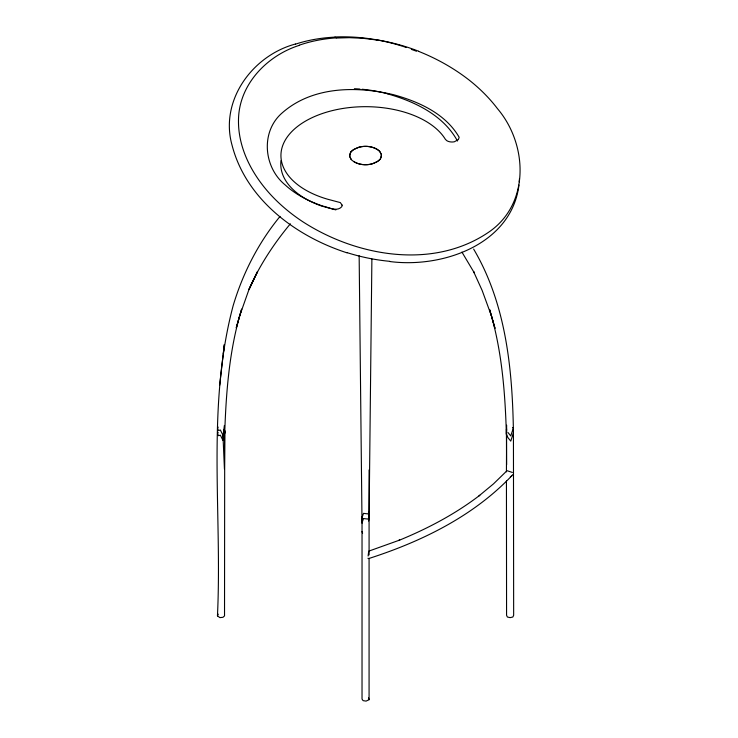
<?xml version="1.0" encoding="UTF-8"?>
<svg xmlns="http://www.w3.org/2000/svg" width="738" height="738" viewBox="0 0 738 738"><rect width="100%" height="100%" fill="white"/><g stroke="black" fill="none" stroke-linecap="round" stroke-linejoin="round"><path stroke-width="1.11" d="M224.712 430.863L224.527 615.898L222.968 617.3L219.896 617.623L217.452 615.898C222.332 512.975 206.299 406.739 233.125 305.781C242.756 273.337 258.494 242.608 280.025 216.437M362.035 516.508L362.026 699.052L363.087 700.639L366.076 701.1L369.074 699.689L369.083 558.343M369.083 554.902L369.083 469.903M359.148 255.708L362.017 522.91L363.511 518.546L368.05 519.091L369.083 516.978L371.887 259.056M224.703 430.475L224.444 469.147L222.968 435.263L220.376 430.014L218.596 430.512L217.664 428.778L218.134 427.081M506.628 425.171L506.434 471.85M473.648 249.103C506.314 304.388 512.504 370.107 513.436 432.957L510.751 441.112L507.993 437.717L506.388 434.23L506.628 428.861M518.962 185.035C511.517 244.509 442.394 268.383 389.968 261.547M519.22 181.871L519.487 178.697M223.291 353.631L224.315 344.6L219.693 385.227M362.017 522.91L362.552 518.224M368.613 515.816L369.083 511.794L368.05 513.906L363.511 513.362L362.017 517.725M368.613 521L369.083 516.978M222.968 436.758L224.38 425.439M218.134 432.256L217.664 433.962L218.596 435.688L220.376 435.199L222.968 440.448L224.38 429.129L224.712 433.4C226.114 391.509 229.333 349.351 241.667 309.065L236.252 327.792L239.536 316.242L248.641 290.44L257.544 271.538L248.955 289.407C259.398 265.634 273.789 243.752 290.366 223.808M368.105 556.046L368.576 552.273M217.452 615.898L218.254 614.164M367.911 558.251L368.659 558.574C421.896 541.471 474.257 515.844 512.938 474.543M510.345 476.776L511.711 475.973M299.37 45.322C266.861 55.645 238.771 84.695 238.485 120.146C238.07 148.458 252.341 174.915 271.187 195.238A153.698 110.451 17 0 0 302.755 221.714C356.399 256.464 432.736 270.025 488.353 232.415C530.244 204.315 527.845 144.39 497.495 108.68A153.559 110.368 17 0 0 469.184 80.101C453.815 68.117 436.684 58.542 418.584 51.346M295.504 44.012C252.553 55.424 219.426 100.571 232.073 145.285C246.058 199.389 295.929 236.372 347.026 252.83M368.852 551.111L399.71 540.068L398.557 540.539C427.311 528.795 455.078 514.211 479.783 495.281L479.063 495.825L493.491 483.87L507.034 470.678L512.356 472.458M336.224 38.053L349.397 37.666L363.068 38.311L376.98 40.018M334.997 36.983C357.662 36.014 380.384 39.28 402.007 46.079M512.504 427.625L513.436 427.772L510.751 435.937L507.993 432.533M335.855 209.896L321.786 206.096A84.769 48.939 0 0 1 280.984 160.727M387.773 93.92C414.848 101.53 443.529 115.257 457.477 141.023M403.096 46.383L406.186 47.5M411.334 49.363L416.481 51.226M354.157 161.954L357.266 163.366A15.885 9.17 0 0 0 372.22 163.864L377.847 161.364L379.849 159.528A15.885 9.17 0 0 0 381.288 154.27C379.397 148.892 373.124 147.083 368.022 146.475A15.885 9.17 0 0 0 358.889 147.213L353.253 149.713L351.251 151.548A15.885 9.17 0 0 0 349.821 156.807L351.03 159.362M461.923 252.082L474.303 272.866L473.556 271.538L482.145 290.44L491.563 316.224L494.995 328.355L489.608 309.591C501.868 349.996 505.143 392.229 506.388 434.23M362.035 531.498L362.589 533.27M368.511 697.917L369.074 699.689M506.388 429.046L506.637 464.691M513.436 432.957L513.657 615.289L512.855 617.014L510.115 617.632L507.375 617.014L506.572 615.289L506.443 481.028M295.578 44.114A143.144 103.228 17.5 0 1 335.043 37.121M376.98 39.898A146.705 105.488 17 0 1 418.64 51.236M389.95 261.344A151.687 110.017 17.4 0 1 347.081 252.645M354.388 88.717A100.479 63.855 9.1 0 1 359.913 89.067M362.137 89.252A100.479 63.855 9.1 0 1 387.81 93.846M299.259 45.184A137.351 98.993 17.2 0 1 336.159 37.869M342.109 205.127L341.814 206.668C336.842 212.212 328.641 207.24 322.903 206.105C309.176 201.446 295.883 194.804 285.154 184.915C263.457 167.24 260.357 131.401 282.451 112.674C312.469 86.374 356.38 85.885 393.326 94.658C418.649 101.567 445.475 113.597 459.165 137.277L458.372 139.611L454.267 141.807A7.057 4.087 0 0 1 446.767 140.654L445.365 139.297A84.63 48.865 0 0 0 309.582 118.892A84.63 48.865 0 0 0 327.644 199.223L340.338 202.599L342.109 205.127M350.753 152L349.664 156.281L351.472 159.878C359.461 166.603 372.828 166.382 380.347 159.076L381.435 154.796L379.627 151.198C371.648 144.473 358.281 144.694 350.753 152"/></g></svg>
